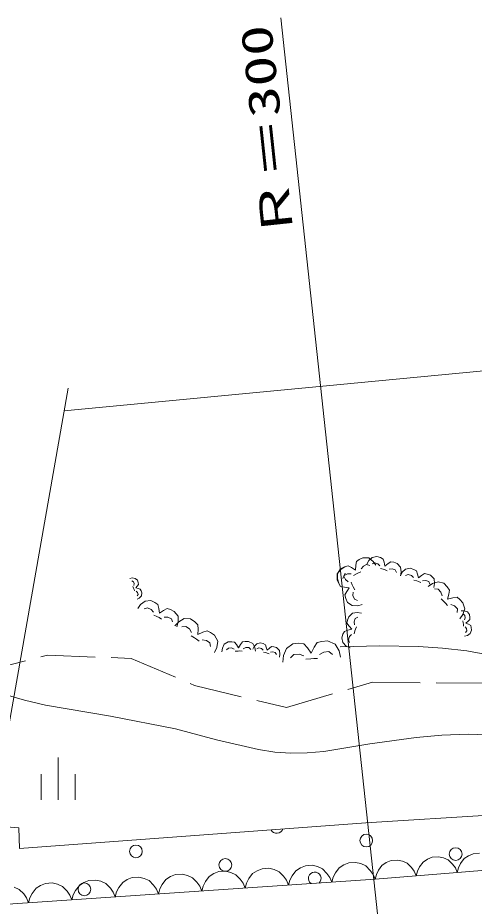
# Model space of a CAD drawing. Units: millimetres, scale not verified. Extents: x 66827 to 706827, y 1730 to 361730.
# Drawn here: x 484001 to 505409, y 275124 to 316784 of the extents above; entities that cross this region are included whole.
import ezdxf
from ezdxf.enums import TextEntityAlignment as Align

# ---------------------------------------------------------------- set-up
doc = ezdxf.new("R2010")
doc.units = ezdxf.units.MM
doc.header["$LTSCALE"] = 1000
doc.linetypes.add('USER2', pattern=[3, 2.25, -0.75])
doc.layers.add('S-BGD', color=1, linetype='Continuous', lineweight=13)
doc.layers.add('S-BGD-HTXT', color=6, linetype='Continuous', lineweight=13)
doc.styles.add('ＭＳ ゴシック', font='')
doc.styles.get('ＭＳ ゴシック').set_extended_font_data('MS Gothic')

msp = doc.modelspace()

# ---------------------------------------------------------------- linework, layer by layer
at = {"layer": 'S-BGD'}
for p, q in [((499853, 291111), (499886, 291293)), ((499886, 291293), (500016, 291379)), ((500016, 291379), (500189, 291463)), ((500189, 291463), (500464, 291459)), ((500374, 291164), (500463, 291331)), ((500463, 291331), (500622, 291483)), ((500464, 291459), (500668, 291296)), ((500746, 291232), (500619, 291184)), ((500622, 291483), (500841, 291529)), ((500668, 291296), (500793, 291117)), ((500891, 291181), (500746, 291232)), ((500841, 291529), (501010, 291470)), ((501010, 291470), (501134, 291396)), ((501134, 291396), (501180, 291252)), ((501180, 291252), (501221, 291066)), ((501370, 291190), (501503, 291280)), ((501503, 291280), (501634, 291252)), ((501634, 291252), (501791, 291197)), ((498986, 290708), (499155, 290909)), ((499004, 290732), (499143, 290950)), ((499143, 290950), (499329, 291041)), ((499155, 290909), (499339, 291032)), ((499329, 291041), (499491, 291083)), ((499491, 291083), (499647, 291005)), ((499647, 291005), (499834, 290887)), ((499834, 290887), (499853, 291111)), ((500096, 290801), (499975, 290753)), ((500208, 291076), (500101, 290943)), ((500363, 291152), (500208, 291076)), ((500507, 291100), (500363, 291152)), ((500988, 291081), (500891, 291181)), ((501141, 290926), (501010, 290968)), ((501224, 290897), (501141, 290926)), ((501221, 291066), (501370, 291190)), ((501327, 290852), (501224, 290897)), ((501564, 290950), (501418, 290935)), ((501705, 290901), (501564, 290950)), ((501760, 290780), (501705, 290901)), ((501791, 291197), (501956, 291025)), ((501979, 290801), (501945, 290614)), ((501956, 291025), (501979, 290801)), ((502034, 290781), (502193, 290933)), ((502193, 290933), (502412, 290980)), ((502412, 290980), (502581, 290920)), ((502581, 290920), (502705, 290846)), ((502705, 290846), (502751, 290702)), ((489251, 290495), (489366, 290517)), ((489429, 290341), (489356, 290384)), ((489366, 290517), (489502, 290499)), ((489502, 290499), (489610, 290411)), ((489610, 290411), (489647, 290306)), ((498976, 290431), (498986, 290708)), ((499058, 290255), (498976, 290431)), ((499000, 290478), (499004, 290732)), ((499065, 290269), (499000, 290478)), ((499311, 290631), (499248, 290487)), ((499350, 290743), (499294, 290599)), ((499294, 290599), (499367, 290441)), ((499471, 290709), (499311, 290631)), ((499367, 290441), (499498, 290331)), ((499632, 290708), (499471, 290709)), ((499884, 290708), (499744, 290634)), ((499975, 290753), (499884, 290708)), ((501945, 290614), (502034, 290781)), ((502317, 290682), (502190, 290634)), ((502462, 290631), (502317, 290682)), ((502559, 290531), (502462, 290631)), ((502712, 290376), (502581, 290418)), ((502795, 290348), (502712, 290376)), ((502751, 290702), (502792, 290516)), ((502792, 290516), (502941, 290640)), ((502941, 290640), (503074, 290730)), ((503135, 290400), (502989, 290385)), ((503074, 290730), (503205, 290702)), ((503276, 290351), (503135, 290400)), ((503205, 290702), (503362, 290647)), ((503362, 290647), (503527, 290475)), ((503527, 290475), (503550, 290251)), ((489435, 290031), (489404, 290110)), ((489461, 290251), (489429, 290341)), ((489453, 289980), (489435, 290031)), ((489450, 290165), (489461, 290251)), ((489471, 289912), (489453, 289980)), ((489607, 290139), (489533, 290047)), ((489533, 290047), (489651, 290023)), ((489659, 290217), (489607, 290139)), ((489647, 290306), (489659, 290217)), ((489651, 290023), (489747, 289994)), ((489747, 289994), (489784, 289919)), ((499141, 290122), (499058, 290255)), ((499324, 290084), (499141, 290122)), ((499549, 290060), (499324, 290084)), ((499427, 289875), (499549, 290060)), ((499641, 290322), (499688, 290200)), ((499688, 290200), (499731, 290107)), ((499731, 290107), (499802, 289964)), ((502898, 290303), (502795, 290348)), ((503252, 290116), (503447, 290256)), ((503331, 290230), (503276, 290351)), ((503447, 290256), (503713, 290339)), ((503550, 290251), (503515, 290064)), ((503713, 289984), (503541, 290001)), ((503713, 290339), (503988, 290269)), ((503850, 289845), (503713, 289984)), ((503988, 290269), (504147, 290106)), ((504147, 290106), (504246, 289952)), ((504246, 289952), (504218, 289762)), ((489611, 289836), (489547, 289901)), ((489700, 289577), (489596, 289521)), ((489605, 289675), (489642, 289748)), ((489642, 289748), (489611, 289836)), ((489799, 289675), (489700, 289577)), ((489784, 289919), (489819, 289822)), ((489819, 289822), (489799, 289675)), ((499344, 289719), (499427, 289875)), ((499383, 289555), (499344, 289719)), ((499470, 289366), (499383, 289555)), ((499725, 289854), (499721, 289691)), ((499721, 289691), (499796, 289528)), ((503904, 289676), (503850, 289845)), ((503990, 289414), (503865, 289535)), ((504218, 289762), (504160, 289528)), ((504160, 289528), (504399, 289585)), ((504399, 289585), (504601, 289613)), ((504601, 289613), (504734, 289507)), ((489635, 289081), (489763, 289271)), ((489763, 289271), (489972, 289434)), ((490091, 289118), (489932, 289075)), ((489972, 289434), (490241, 289464)), ((490259, 289040), (490091, 289118)), ((490241, 289464), (490436, 289373)), ((490436, 289373), (490577, 289269)), ((490577, 289269), (490615, 289090)), ((499687, 289221), (499470, 289366)), ((499943, 289212), (499687, 289221)), ((499796, 289528), (499940, 289461)), ((500155, 289273), (499943, 289212)), ((504068, 289335), (503990, 289414)), ((504160, 289226), (504068, 289335)), ((504485, 289204), (504310, 289269)), ((504617, 289068), (504485, 289204)), ((504734, 289507), (504882, 289356)), ((504882, 289356), (504972, 289068)), ((490364, 288908), (490259, 289040)), ((490529, 288703), (490377, 288769)), ((490625, 288659), (490529, 288703)), ((490615, 289090), (490642, 288861)), ((490642, 288861), (490836, 288993)), ((490836, 288993), (491007, 289085)), ((491007, 289085), (491161, 289036)), ((491161, 289036), (491343, 288951)), ((491343, 288951), (491520, 288724)), ((491520, 288724), (491521, 288452)), ((499520, 288697), (499694, 288870)), ((499694, 288870), (499925, 288899)), ((499925, 288899), (500118, 288867)), ((504612, 288900), (504617, 289068)), ((504872, 288800), (504728, 288608)), ((504799, 288981), (504936, 288977)), ((504972, 289068), (504872, 288800)), ((504964, 288762), (504892, 288829)), ((504936, 288977), (505086, 288924)), ((504979, 288652), (504964, 288762)), ((505086, 288924), (505187, 288798)), ((505187, 288798), (505204, 288670)), ((490744, 288592), (490625, 288659)), ((491040, 288682), (490863, 288681)), ((491204, 288605), (491040, 288682)), ((491256, 288454), (491204, 288605)), ((491374, 288280), (491548, 288466)), ((491521, 288452), (491458, 288232)), ((491548, 288466), (491807, 288609)), ((491807, 288609), (492108, 288594)), ((492108, 288594), (492307, 288459)), ((492307, 288459), (492443, 288320)), ((492443, 288320), (492454, 288116)), ((499440, 288397), (499466, 288533)), ((499536, 288262), (499440, 288397)), ((499466, 288533), (499520, 288697)), ((499827, 288614), (499779, 288467)), ((499779, 288467), (499798, 288317)), ((499950, 288674), (499827, 288614)), ((504895, 288407), (504880, 288505)), ((504904, 288345), (504895, 288407)), ((504908, 288263), (504904, 288345)), ((504946, 288557), (504979, 288652)), ((505119, 288488), (505012, 288401)), ((505012, 288401), (505140, 288345)), ((505197, 288565), (505119, 288488)), ((505140, 288345), (505242, 288289)), ((505204, 288670), (505197, 288565)), ((505242, 288289), (505266, 288195)), ((491881, 288240), (491700, 288221)), ((492053, 288124), (491881, 288240)), ((492145, 287960), (492053, 288124)), ((492454, 288116), (492442, 287860)), ((492442, 287860), (492679, 287970)), ((492679, 287970), (492883, 288041)), ((492883, 288041), (493044, 287959)), ((493044, 287959), (493229, 287834)), ((499196, 287708), (499254, 287884)), ((499254, 287884), (499328, 288014)), ((499328, 288014), (499476, 288065)), ((499476, 288065), (499667, 288111)), ((499667, 288111), (499536, 288262)), ((499656, 287870), (499555, 287768)), ((499813, 288031), (499773, 287895)), ((499841, 288117), (499813, 288031)), ((499885, 288225), (499841, 288117)), ((505049, 288142), (504991, 288232)), ((505003, 287960), (505063, 288035)), ((505063, 288035), (505049, 288142)), ((505225, 287913), (505087, 287825)), ((505282, 288076), (505225, 287913)), ((505266, 288195), (505282, 288076)), ((492290, 287706), (492134, 287805)), ((492388, 287640), (492290, 287706)), ((492507, 287546), (492388, 287640)), ((492848, 287591), (492653, 287622)), ((493015, 287478), (492848, 287591)), ((493045, 287302), (493015, 287478)), ((493229, 287834), (493384, 287553)), ((493384, 287553), (493337, 287254)), ((493688, 287412), (493867, 287526)), ((493867, 287526), (494036, 287529)), ((494036, 287529), (494170, 287504)), ((494170, 287504), (494258, 287392)), ((494447, 287400), (494535, 287523)), ((494535, 287523), (494660, 287542)), ((494660, 287542), (494817, 287545)), ((494817, 287545), (495019, 287447)), ((495206, 287434), (495377, 287479)), ((495377, 287479), (495512, 287438)), ((496895, 287429), (497185, 287453)), ((497185, 287453), (497419, 287424)), ((497907, 287273), (498045, 287495)), ((498045, 287495), (498259, 287540)), ((498259, 287540), (498529, 287562)), ((498529, 287562), (498888, 287414)), ((499249, 287483), (499196, 287708)), ((499409, 287322), (499249, 287483)), ((499555, 287768), (499505, 287617)), ((499505, 287617), (499558, 287486)), ((505087, 287825), (504956, 287787)), ((493337, 287254), (493228, 287023)), ((493574, 287048), (493598, 287226)), ((493598, 287226), (493688, 287412)), ((493880, 287231), (493784, 287147)), ((494026, 287234), (493880, 287231)), ((494145, 287178), (494026, 287234)), ((494331, 287091), (494202, 287085)), ((494258, 287392), (494356, 287241)), ((494414, 287093), (494331, 287091)), ((494356, 287241), (494447, 287400)), ((494520, 287087), (494414, 287093)), ((494697, 287252), (494573, 287190)), ((494839, 287254), (494697, 287252)), ((494927, 287166), (494839, 287254)), ((495019, 287447), (495114, 287256)), ((495022, 287174), (495086, 287309)), ((495086, 287309), (495206, 287434)), ((495114, 287256), (495145, 287080)), ((495313, 287241), (495214, 287199)), ((495429, 287206), (495313, 287241)), ((495509, 287131), (495429, 287206)), ((495512, 287438), (495612, 287384)), ((495635, 287014), (495530, 287042)), ((495612, 287384), (495654, 287272)), ((495654, 287272), (495693, 287127)), ((495693, 287127), (495806, 287230)), ((495806, 287230), (495907, 287306)), ((495967, 287048), (495852, 287031)), ((495907, 287306), (496012, 287288)), ((496080, 287014), (495967, 287048)), ((496012, 287288), (496137, 287250)), ((496137, 287250), (496273, 287121)), ((496273, 287121), (496299, 286945)), ((496463, 286884), (496599, 287215)), ((496599, 287215), (496895, 287429)), ((497419, 287424), (497583, 287240)), ((497583, 287240), (497767, 286990)), ((497767, 286990), (497907, 287273)), ((498354, 287045), (498146, 286926)), ((498597, 287064), (498354, 287045)), ((498758, 286921), (498597, 287064)), ((498888, 287414), (499070, 287096)), ((499070, 287096), (499142, 286796)), ((499126, 287294), (500960, 287328)), ((499584, 287234), (499409, 287322)), ((500960, 287328), (502796, 287301)), ((502796, 287301), (503927, 287228)), ((503927, 287228), (505062, 287095)), ((505062, 287095), (505987, 286929)), ((495701, 286994), (495635, 287014)), ((495784, 286963), (495701, 286994)), ((496128, 286921), (496080, 287014)), ((496299, 286945), (496279, 286797)), ((496440, 286576), (496463, 286884)), ((496949, 286923), (496792, 286768)), ((497199, 286944), (496949, 286923)), ((497410, 286859), (497199, 286944)), ((497740, 286729), (497518, 286705)), ((497882, 286741), (497740, 286729)), ((498066, 286742), (497882, 286741)), ((483354, 285062), (484323, 284779)), ((484323, 284779), (485308, 284555)), ((485308, 284555), (488353, 284029)), ((488353, 284029), (491391, 283443)), ((491391, 283443), (493321, 282930)), ((493321, 282930), (495287, 282469)), ((500520, 282746), (502684, 283042)), ((502684, 283042), (503897, 283146)), ((503897, 283146), (505130, 283190)), ((505130, 283190), (505971, 283164)), ((495287, 282469), (496050, 282355)), ((498351, 282387), (500520, 282746)), ((485897, 282106), (485897, 280106)), ((496050, 282355), (496814, 282300)), ((496814, 282300), (497578, 282313)), ((497578, 282313), (498351, 282387)), ((485097, 281311), (485097, 280111)), ((486697, 281311), (486697, 280111)), ((468744, 279980), (484048, 278805)), ((500332, 279040), (512111, 279778)), ((484048, 278805), (484082, 277831)), ((484082, 277831), (500332, 279040)), ((529671, 278771), (500759, 276386)), ((505141, 277490), (504938, 277357)), ((505361, 277581), (505141, 277490)), ((505660, 277606), (505361, 277581)), ((497811, 277043), (497496, 277022)), ((498055, 276983), (497811, 277043)), ((499294, 277068), (499079, 276930)), ((499528, 277160), (499294, 277068)), ((499842, 277181), (499528, 277160)), ((500086, 277121), (499842, 277181)), ((500318, 277015), (500086, 277121)), ((501083, 277039), (500913, 276812)), ((501286, 277172), (501083, 277039)), ((501506, 277263), (501286, 277172)), ((501805, 277288), (501506, 277263)), ((502037, 277234), (501805, 277288)), ((502259, 277136), (502037, 277234)), ((502464, 276940), (502259, 277136)), ((503011, 277198), (502840, 276971)), ((503213, 277331), (503011, 277198)), ((503434, 277422), (503213, 277331)), ((503732, 277447), (503434, 277422)), ((503965, 277393), (503732, 277447)), ((504186, 277295), (503965, 277393)), ((504392, 277099), (504186, 277295)), ((504523, 276920), (504392, 277099)), ((504768, 277130), (504672, 276932)), ((504938, 277357), (504768, 277130)), ((491717, 276629), (491402, 276608)), ((491961, 276569), (491717, 276629)), ((493200, 276653), (492985, 276516)), ((493433, 276746), (493200, 276653)), ((493748, 276767), (493433, 276746)), ((493992, 276707), (493748, 276767)), ((494224, 276601), (493992, 276707)), ((495016, 276654), (494833, 276417)), ((495231, 276791), (495016, 276654)), ((495465, 276884), (495231, 276791)), ((495780, 276905), (495465, 276884)), ((496023, 276845), (495780, 276905)), ((496255, 276739), (496023, 276845)), ((496468, 276529), (496255, 276739)), ((497047, 276792), (496865, 276556)), ((497263, 276930), (497047, 276792)), ((497496, 277022), (497263, 276930)), ((498287, 276877), (498055, 276983)), ((498500, 276667), (498287, 276877)), ((498635, 276477), (498500, 276667)), ((498896, 276694), (498793, 276488)), ((499079, 276930), (498896, 276694)), ((500531, 276805), (500318, 277015)), ((500667, 276615), (500531, 276805)), ((500913, 276812), (500818, 276614)), ((502596, 276761), (502464, 276940)), ((502686, 276545), (502596, 276761)), ((502745, 276773), (502686, 276545)), ((502840, 276971), (502745, 276773)), ((504614, 276704), (504523, 276920)), ((504672, 276932), (504614, 276704)), ((500759, 276386), (482476, 275144)), ((485622, 276215), (485308, 276194)), ((485866, 276155), (485622, 276215)), ((487105, 276239), (486890, 276102)), ((487339, 276332), (487105, 276239)), ((487654, 276353), (487339, 276332)), ((487898, 276293), (487654, 276353)), ((488129, 276186), (487898, 276293)), ((488922, 276240), (488739, 276003)), ((489137, 276377), (488922, 276240)), ((489370, 276470), (489137, 276377)), ((489685, 276491), (489370, 276470)), ((489929, 276431), (489685, 276491)), ((490161, 276325), (489929, 276431)), ((490374, 276115), (490161, 276325)), ((490953, 276378), (490770, 276141)), ((491168, 276515), (490953, 276378)), ((491402, 276608), (491168, 276515)), ((492192, 276463), (491961, 276569)), ((492406, 276253), (492192, 276463)), ((492541, 276063), (492406, 276253)), ((492802, 276279), (492698, 276073)), ((492985, 276516), (492802, 276279)), ((494437, 276391), (494224, 276601)), ((494572, 276201), (494437, 276391)), ((494730, 276211), (494664, 275972)), ((494833, 276417), (494730, 276211)), ((496604, 276339), (496468, 276529)), ((496696, 276110), (496604, 276339)), ((496761, 276350), (496696, 276110)), ((496865, 276556), (496761, 276350)), ((498727, 276248), (498635, 276477)), ((498793, 276488), (498727, 276248)), ((500759, 276386), (500667, 276615)), ((500818, 276614), (500759, 276386)), ((484067, 275910), (483835, 276017)), ((484280, 275700), (484067, 275910)), ((484859, 275964), (484676, 275727)), ((485074, 276101), (484859, 275964)), ((485308, 276194), (485074, 276101)), ((486098, 276048), (485866, 276155)), ((486311, 275838), (486098, 276048)), ((486447, 275649), (486311, 275838)), ((486707, 275865), (486604, 275659)), ((486890, 276102), (486707, 275865)), ((488343, 275976), (488129, 276186)), ((488478, 275787), (488343, 275976)), ((488570, 275558), (488478, 275787)), ((488635, 275797), (488570, 275558)), ((488739, 276003), (488635, 275797)), ((490509, 275925), (490374, 276115)), ((490602, 275696), (490509, 275925)), ((490667, 275935), (490602, 275696)), ((490770, 276141), (490667, 275935)), ((492633, 275834), (492541, 276063)), ((492698, 276073), (492633, 275834)), ((494664, 275972), (494572, 276201)), ((484415, 275511), (484280, 275700)), ((484507, 275282), (484415, 275511)), ((484573, 275521), (484507, 275282)), ((484676, 275727), (484573, 275521)), ((486539, 275420), (486447, 275649)), ((486604, 275659), (486539, 275420))]:
    msp.add_line(p, q, dxfattribs=at)
at = {"layer": 'S-BGD', "linetype": 'USER2'}
for p, q in [((482178, 286080), (485389, 286897)), ((485389, 286897), (489327, 286746)), ((489327, 286746), (492295, 285474)), ((492295, 285474), (496602, 284444)), ((496602, 284444), (500631, 285625)), ((500631, 285625), (507204, 285565))]:
    msp.add_line(p, q, dxfattribs=at)
at = {"layer": 'S-BGD'}
for centre in [(500344, 278206), (489540, 277697), (504539, 277571), (493735, 277061), (487125, 275917)]:
    msp.add_circle(centre, 298, dxfattribs=at)
for centre, start, end in [((496150, 278841), 206.3554, 342.1522), ((497929, 276426), 313.0138, 234.7605)]:
    msp.add_arc(centre, 298, start, end, dxfattribs=at)
at = {"layer": 'S-BGD-HTXT'}
for p, q in [((496337, 316784), (501058, 272982)), ((519942, 301569), (486180, 298359)), ((486366, 299414), (482829, 279349))]:
    msp.add_line(p, q, dxfattribs=at)

# ---------------------------------------------------------------- texts
at = {"layer": 'S-BGD-HTXT', "style": 'ＭＳ ゴシック', "width": 1.45}
msp.add_text('Ｒ＝300', height=1466, rotation=96.1, dxfattribs=at).set_placement((497396, 306481), align=Align.BOTTOM_LEFT)

doc.saveas('drawing.dxf')
